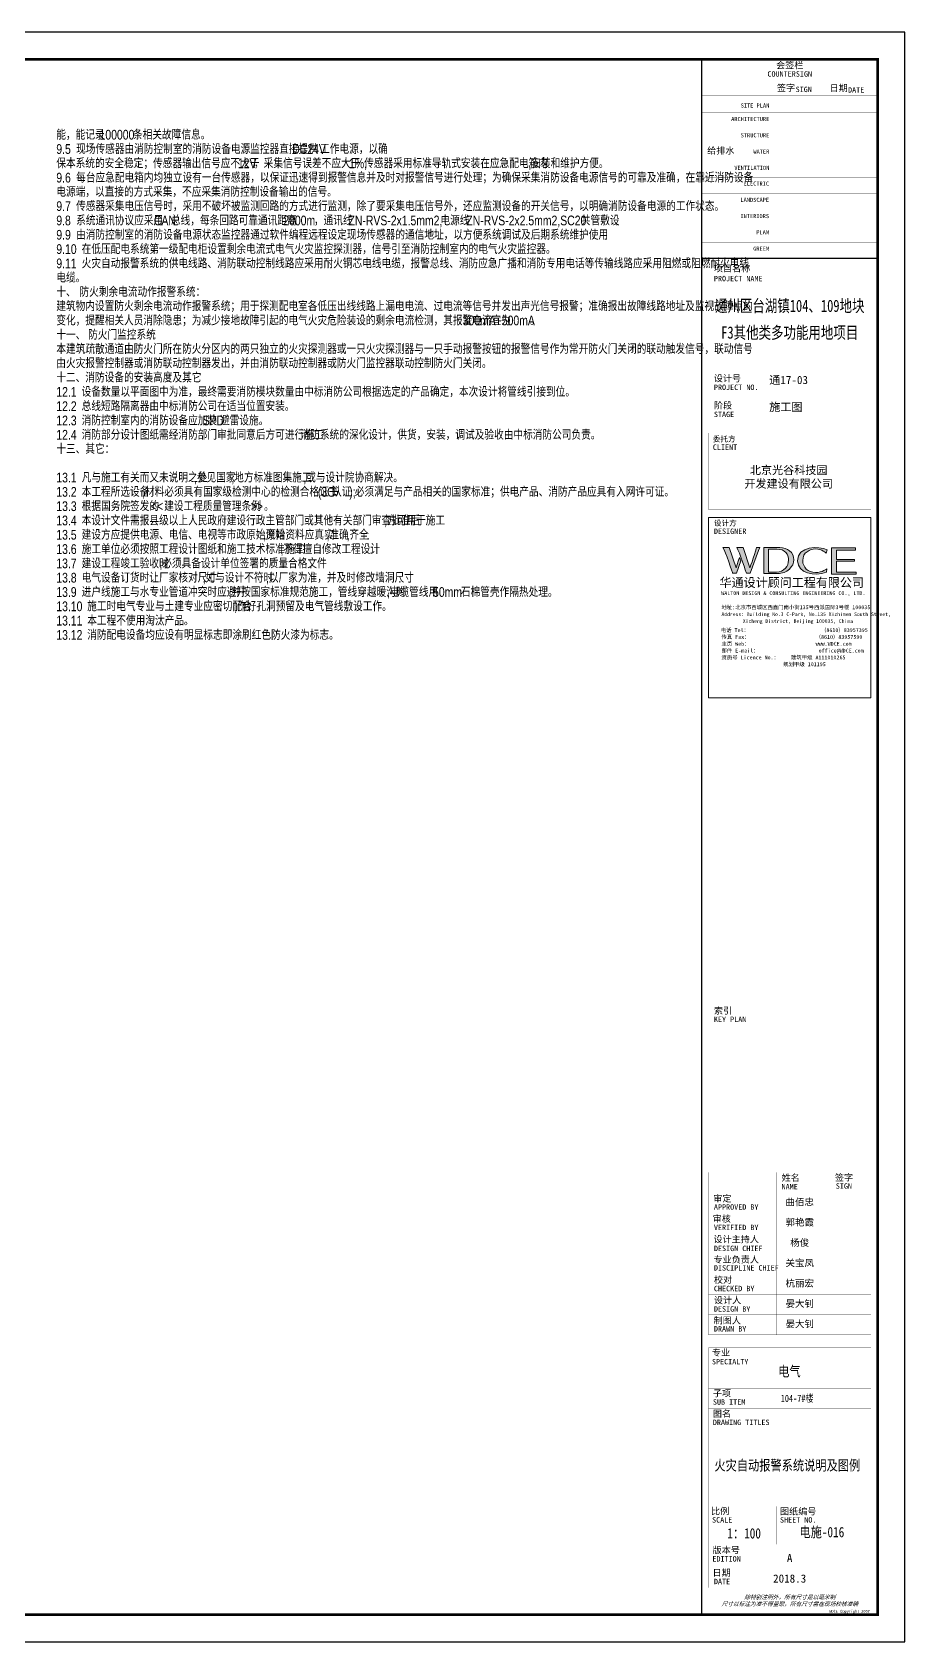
# Model space of a CAD drawing. Extents: x -54686 to 596156, y -555137 to 71395.
# Drawn here: x 136153 to 168379, y -411315 to -351915 of the extents above; entities that cross this region are included whole.
import ezdxf
from ezdxf.enums import TextEntityAlignment as Align

# ---------------------------------------------------------------- set-up
doc = ezdxf.new("R2010")
doc.units = 0
doc.header["$LTSCALE"] = 1000
doc.layers.get('0').update_dxf_attribs({"linetype": 'CONTINUOUS'})
doc.layers.get('Defpoints').update_dxf_attribs({"linetype": 'CONTINUOUS'})
for name, color, linetype in [('SHEET_TEXT', 7, 'CONTINUOUS'), ('TEL_TEXT', 3, 'CONTINUOUS'), ('TEL_TITLE', 6, 'CONTINUOUS')]:
    doc.layers.add(name, color=color, linetype=linetype)
doc.styles.add('_JD', font='ROS', dxfattribs={"width": 0.8, "bigfont": 'JD'})
doc.styles.add('H-图名', font='', dxfattribs={"width": 0.8, "height": 9})
doc.styles.add('hwxh', font='STXIHEI.TTF')
doc.styles.add('华文细黑', font='STXIHEI.TTF', dxfattribs={"height": 10})
doc.styles.get('H-图名').set_extended_font_data('SimSun')

# ---------------------------------------------------------------- blocks, each defined once
blk = doc.blocks.new('WDCE Copyright200X')
at = {"const_width": 0.016}
blk.add_lwpolyline([(-10.6, 1.26, 1), (-11.4, 1.26, 1)], format="xyb", close=True, dxfattribs=at)
at = {"style": '华文细黑'}
for s, p in [('WDCE ', (-11.46, 0.5)), ('     Copyright ', (-3.51, 0.5))]:
    blk.add_text(s, height=1, dxfattribs=at).set_placement(p, align=Align.BOTTOM_RIGHT)
blk.add_text('c', height=0.6, dxfattribs=at).set_placement((-11.04, 1.35), align=Align.MIDDLE_CENTER)
blk.add_attdef('200X', text='', height=1, dxfattribs=at).set_placement((-0.45, 0.5), align=Align.BOTTOM_RIGHT)
blk = doc.blocks.new('logo2')
h = blk.add_hatch(color=7)
h.paths.add_polyline_path([(19.02, -7.36), (15.84, -7.36), (15.84, -3.97), (18.97, -3.97), (18.97, -4.24), (16.46, -4.24), (16.46, -5.45), (18.81, -5.45), (18.81, -5.69), (16.47, -5.69), (16.47, -7.12), (19.02, -7.12)])
edge = h.paths.add_edge_path()
edge.add_spline(control_points=[(15.26, -4.21), (15.26, -4.21), (15.13, -4.65), (15.13, -4.65), (15.13, -4.65), (14.62, -4.1), (13.73, -4.1), (13.04, -4.1), (12.07, -4.54), (12.08, -5.62), (12.08, -6.49), (12.77, -7.16), (13.73, -7.17), (14.66, -7.17), (15.23, -6.68), (15.23, -6.68), (15.23, -6.68), (15.16, -7.11), (15.16, -7.11), (13.63, -7.7), (11.42, -7.29), (11.41, -5.64), (11.4, -3.72), (14.16, -3.66), (15.26, -4.21)], knot_values=[0, 0, 0, 0, 1, 1, 1, 2, 2, 2, 3, 3, 3, 4, 4, 4, 5, 5, 5, 6, 6, 6, 7, 7, 7, 8, 8, 8, 8], degree=3, periodic=0)
edge = h.paths.add_edge_path(flags=16)
edge.add_spline(control_points=[(10.23, -5.57), (10.23, -5.16), (10.12, -4.83), (9.9, -4.58), (9.63, -4.27), (9.23, -4.12), (8.69, -4.12), (8.69, -4.12), (7.64, -4.12), (7.64, -4.12), (7.64, -4.12), (7.64, -7.1), (7.64, -7.1), (7.64, -7.1), (8.66, -7.1), (8.66, -7.1), (9.13, -7.1), (9.52, -6.93), (9.82, -6.6), (10.09, -6.31), (10.23, -5.96), (10.23, -5.57)], knot_values=[0, 0, 0, 0, 1, 1, 1, 2, 2, 2, 3, 3, 3, 4, 4, 4, 5, 5, 5, 6, 6, 6, 7, 7, 7, 7], degree=3, periodic=0)
edge = h.paths.add_edge_path()
edge.add_spline(control_points=[(10.92, -5.51), (10.92, -5.96), (10.72, -6.37), (10.34, -6.72), (9.92, -7.1), (9.41, -7.29), (8.82, -7.29), (8.82, -7.29), (7.03, -7.29), (7.03, -7.29), (7.03, -7.29), (7.03, -3.92), (7.03, -3.92), (7.03, -3.92), (9.1, -3.92), (9.1, -3.92), (9.59, -3.92), (10.01, -4.06), (10.36, -4.34), (10.73, -4.64), (10.92, -5.03), (10.92, -5.51)], knot_values=[0, 0, 0, 0, 1, 1, 1, 2, 2, 2, 3, 3, 3, 4, 4, 4, 5, 5, 5, 6, 6, 6, 7, 7, 7, 7], degree=3, periodic=0)
at = {"lineweight": 0}
blk.add_lwpolyline([(19.02, -7.36), (15.84, -7.36), (15.84, -3.97), (18.97, -3.97), (18.97, -4.24), (16.46, -4.24), (16.46, -5.45), (18.81, -5.45), (18.81, -5.69), (16.47, -5.69), (16.47, -7.12), (19.02, -7.12), (19.02, -7.36)], dxfattribs=at)
for points, knots in [([(10.92, -5.51), (10.92, -5.96), (10.72, -6.37), (10.34, -6.72), (9.92, -7.1), (9.41, -7.29), (8.82, -7.29), (8.82, -7.29), (7.03, -7.29), (7.03, -7.29), (7.03, -7.29), (7.03, -3.92), (7.03, -3.92), (7.03, -3.92), (9.1, -3.92), (9.1, -3.92), (9.59, -3.92), (10.01, -4.06), (10.36, -4.34), (10.73, -4.64), (10.92, -5.03), (10.92, -5.51)], [0, 0, 0, 0, 1, 1, 1, 2, 2, 2, 3, 3, 3, 4, 4, 4, 5, 5, 5, 6, 6, 6, 7, 7, 7, 7]), ([(10.23, -5.57), (10.23, -5.16), (10.12, -4.83), (9.9, -4.58), (9.63, -4.27), (9.23, -4.12), (8.69, -4.12), (8.69, -4.12), (7.64, -4.12), (7.64, -4.12), (7.64, -4.12), (7.64, -7.1), (7.64, -7.1), (7.64, -7.1), (8.66, -7.1), (8.66, -7.1), (9.13, -7.1), (9.52, -6.93), (9.82, -6.6), (10.09, -6.31), (10.23, -5.96), (10.23, -5.57)], [0, 0, 0, 0, 1, 1, 1, 2, 2, 2, 3, 3, 3, 4, 4, 4, 5, 5, 5, 6, 6, 6, 7, 7, 7, 7]), ([(15.26, -4.21), (15.26, -4.21), (15.13, -4.65), (15.13, -4.65), (15.13, -4.65), (14.62, -4.1), (13.73, -4.1), (13.04, -4.1), (12.07, -4.54), (12.08, -5.62), (12.08, -6.49), (12.77, -7.16), (13.73, -7.17), (14.66, -7.17), (15.23, -6.68), (15.23, -6.68), (15.23, -6.68), (15.16, -7.11), (15.16, -7.11), (13.63, -7.7), (11.42, -7.29), (11.41, -5.64), (11.4, -3.72), (14.16, -3.66), (15.26, -4.21)], [0, 0, 0, 0, 1, 1, 1, 2, 2, 2, 3, 3, 3, 4, 4, 4, 5, 5, 5, 6, 6, 6, 7, 7, 7, 8, 8, 8, 8])]:
    blk.add_open_spline(points, degree=3, knots=knots, dxfattribs=at)
blk = doc.blocks.new('logo1')
h = blk.add_hatch(color=8)
edge = h.paths.add_edge_path()
edge.add_spline(control_points=[(3.86, -5.21), (3.63, -5.88), (3.39, -6.56), (3.39, -6.56), (3.39, -6.56), (2.5, -3.91), (2.5, -3.91), (2.5, -3.91), (1.8, -3.91), (1.69, -3.91), (2.02, -4.39), (2.95, -7.27), (2.95, -7.27), (2.95, -7.27), (3.44, -7.27), (3.44, -7.27), (3.44, -7.27), (4.03, -5.66), (4.03, -5.66), (4.03, -5.66), (3.86, -5.21), (3.86, -5.21)], knot_values=[0, 0, 0, 0, 1, 1, 1, 2, 2, 2, 3, 3, 3, 4, 4, 4, 5, 5, 5, 6, 6, 6, 7, 7, 7, 7], degree=3, periodic=0)
h = blk.add_hatch(color=7)
edge = h.paths.add_edge_path()
edge.add_spline(control_points=[(6.04, -3.91), (6.09, -4.1), (5.2, -6.56), (5.2, -6.56), (5.2, -6.56), (4.3, -3.91), (4.3, -3.91), (4.3, -3.91), (3.6, -3.91), (3.49, -3.91), (3.82, -4.39), (4.75, -7.27), (4.75, -7.27), (4.75, -7.27), (5.24, -7.27), (5.24, -7.27), (5.24, -7.27), (6.33, -4.3), (6.33, -4.3), (6.33, -4.3), (6.48, -3.91), (6.48, -3.91), (6.48, -3.91), (6.21, -3.91), (6.04, -3.91)], knot_values=[0, 0, 0, 0, 1, 1, 1, 2, 2, 2, 3, 3, 3, 4, 4, 4, 5, 5, 5, 6, 6, 6, 7, 7, 7, 8, 8, 8, 8], degree=3, periodic=0)
at = {"color": 8, "lineweight": 0}
blk.add_open_spline([(3.86, -5.21), (3.63, -5.88), (3.39, -6.56), (3.39, -6.56), (3.39, -6.56), (2.5, -3.91), (2.5, -3.91), (2.5, -3.91), (1.8, -3.91), (1.69, -3.91), (2.02, -4.39), (2.95, -7.27), (2.95, -7.27), (2.95, -7.27), (3.44, -7.27), (3.44, -7.27), (3.44, -7.27), (4.03, -5.66), (4.03, -5.66), (4.03, -5.66), (3.86, -5.21), (3.86, -5.21)], degree=3, knots=[0, 0, 0, 0, 1, 1, 1, 2, 2, 2, 3, 3, 3, 4, 4, 4, 5, 5, 5, 6, 6, 6, 7, 7, 7, 7], dxfattribs=at)
at = {"lineweight": 0}
blk.add_open_spline([(6.04, -3.91), (6.09, -4.1), (5.2, -6.56), (5.2, -6.56), (5.2, -6.56), (4.3, -3.91), (4.3, -3.91), (4.3, -3.91), (3.6, -3.91), (3.49, -3.91), (3.82, -4.39), (4.75, -7.27), (4.75, -7.27), (4.75, -7.27), (5.24, -7.27), (5.24, -7.27), (5.24, -7.27), (6.33, -4.3), (6.33, -4.3), (6.33, -4.3), (6.48, -3.91), (6.48, -3.91), (6.48, -3.91), (6.21, -3.91), (6.04, -3.91)], degree=3, knots=[0, 0, 0, 0, 1, 1, 1, 2, 2, 2, 3, 3, 3, 4, 4, 4, 5, 5, 5, 6, 6, 6, 7, 7, 7, 8, 8, 8, 8], dxfattribs=at)
blk.add_blockref('logo2', (0, 0))
blk = doc.blocks.new('时间-logo')
at = {"layer": 'Defpoints', "lineweight": 0}
blk.add_lwpolyline([(0, -23.46), (-21.17, -23.46), (-21.17, 0), (0, 0), (0, -23.46)], dxfattribs=at)
blk.add_blockref('logo1', (-20.97, 0))
at = {"style": 'hwxh'}
for s, height, p in [('华通设计顾问工程有限公司 ', 1.15, (-19.73, -9.05)), ('WALTON DESIGN & CONSULTING ENGINEERING CO., LTD.', 0.5, (-19.5, -10.1)), ('Address: Building No.3 C-Park, No.135 Xizhimen South Street, ', 0.47, (-19.48, -12.83)), ('地址:北京市西城区西直门南小街135号西派国际3号楼 100035', 0.5, (-19.48, -11.94)), ('电话 Tel：                        （8610）83957395 ', 0.5, (-19.56, -14.91)), ('Xicheng District, Beijing 100035, China ', 0.47, (-16.69, -13.72)), ('传真 Fax：                      （8610）83957590 ', 0.5, (-19.48, -15.8)), ('主页 Web：                      www.WDCE.com ', 0.5, (-19.48, -16.69)), ('资质号 Licence No.：    建筑甲级 A111010265 ', 0.5, (-19.48, -18.47)), ('邮件 E-mail：                    office@WDCE.com ', 0.5, (-19.48, -17.58)), ('   规划甲级 101195', 0.5, (-12.6, -19.36))]:
    blk.add_text(s, height=height, dxfattribs=at).set_placement(p)

msp = doc.modelspace()

# ---------------------------------------------------------------- linework, layer by layer
at = {"const_width": 50}
for points in [[(160879, -352915), (160879, -360265), (167379, -360265), (167379, -352915)], [(160879, -410315), (167379, -410315), (167379, -360265), (160879, -360265)]]:
    msp.add_lwpolyline(points, close=True, dxfattribs=at)
at = {"const_width": 5}
for points in [[(160879, -353665), (167379, -353665)], [(163465, -353665), (163465, -360265)], [(165469, -353665), (165469, -360265)], [(160879, -354265), (167379, -354265)], [(160879, -354865), (167379, -354865)], [(160879, -355465), (167379, -355465)], [(160879, -356065), (167379, -356065)], [(160879, -356665), (167379, -356665)], [(160879, -357265), (167379, -357265)], [(160879, -357865), (167379, -357865)], [(160879, -358465), (167379, -358465)], [(160879, -359065), (167379, -359065)], [(160879, -359065), (167379, -359065)], [(160879, -359665), (167379, -359665)], [(160879, -360265), (167379, -360265)], [(161129, -365228), (167129, -365228)], [(161129, -366228), (167129, -366228)], [(167129, -369529), (167129, -366703), (161129, -366703), (161129, -369529)], [(161129, -369529), (167129, -369529)], [(161129, -369823), (167129, -369823)], [(161129, -387532), (167129, -387532), (167129, -369823)], [(161629, -376479), (166629, -376479)], [(161629, -381432), (166629, -381432)], [(161629, -386829), (166629, -386829)], [(161129, -387532), (167129, -387532)], [(161129, -388541), (167129, -388541)], [(161129, -399988), (167129, -399988), (167129, -393988), (161129, -393988), (161129, -399988)], [(163629, -393988), (163629, -399988)], [(165379, -393988), (165379, -399988)], [(161129, -394738), (167129, -394738)], [(161129, -395488), (167129, -395488)], [(161129, -396238), (167129, -396238)], [(161129, -396988), (167129, -396988)], [(161129, -397738), (167129, -397738)], [(161129, -398488), (167129, -398488)], [(161129, -399238), (167129, -399238)], [(161129, -400465), (167129, -400465), (167129, -409315), (161129, -409315), (161129, -400465)], [(161129, -401965), (167129, -401965)], [(161129, -402715), (167129, -402715)], [(161129, -406315), (167129, -406315)], [(163629, -406315), (163629, -407715)], [(161129, -407715), (167129, -407715)], [(161129, -408515), (167129, -408515)]]:
    msp.add_lwpolyline(points, dxfattribs=at)
at = {"layer": 'TEL_TITLE', "color": 6}
msp.add_lwpolyline([(84279, -411315), (168379, -411315), (168379, -351915), (84279, -351915)], close=True, dxfattribs=at)
at = {"layer": 'TEL_TITLE', "color": 6, "const_width": 100}
msp.add_lwpolyline([(86779, -410315), (167379, -410315), (167379, -352915), (86779, -352915)], close=True, dxfattribs=at)

# ---------------------------------------------------------------- block references
at = {"ltscale": 0.001, "xscale": 283.4689937531525, "yscale": 283.4689937531525, "zscale": 283.4689937531525}
msp.add_blockref('时间-logo', (167129, -369823), dxfattribs=at)
at = {"xscale": 100, "yscale": 100, "zscale": 100}
msp.add_blockref('WDCE Copyright200X', (167129, -410315), dxfattribs=at).add_auto_attribs({'200X': '2007'})

# ---------------------------------------------------------------- texts
at = {"style": '华文细黑'}
for s, height, p in [('COUNTERSIGN', 200, (164129, -353355)), ('会签栏', 240, (164129, -353015))]:
    msp.add_text(s, height=height, dxfattribs=at).set_placement(p, align=Align.TOP_CENTER)
for s, height, p in [('签字', 240, (163657, -353851)), ('SIGN', 200, (164347, -353926)), ('日期', 240, (165600, -353857)), ('DATE', 200, (166283, -353945)), ('给排水', 240, (161079, -356165)), ('项目名称', 240, (161329, -360514)), ('PROJECT NAME', 200, (161329, -360907)), ('设计号', 240, (161325, -364567)), ('PROJECT NO.', 200, (161329, -364918)), ('阶段', 240, (161329, -365568)), ('STAGE', 200, (161329, -365918)), ('委托方', 200, (161290, -366829)), ('CLIENT', 200, (161290, -367129)), ('设计方', 200, (161329, -369931)), ('DESIGNER', 200, (161329, -370231)), ('索引', 240, (161329, -387901)), ('KEY PLAN', 200, (161329, -388241)), ('姓名', 240, (163829, -394067)), ('签字', 240, (165799, -394058)), ('SIGN', 200, (165829, -394395)), ('审定', 240, (161306, -394834)), ('NAME', 200, (163829, -394419)), ('审核', 240, (161284, -395585)), ('APPROVED BY', 200, (161329, -395170)), ('VERIFIED BY', 200, (161329, -395923)), ('设计主持人', 240, (161312, -396338)), ('DESIGN CHIEF', 200, (161329, -396696)), ('专业负责人', 240, (161313, -397088)), ('校对', 240, (161329, -397838)), ('DISCIPLINE CHIEF', 200, (161329, -397416)), ('CHECKED BY', 200, (161329, -398178)), ('设计人', 240, (161329, -398588)), ('DESIGN BY', 200, (161329, -398931)), ('制图人', 240, (161319, -399338)), ('DRAWN BY', 200, (161329, -399665)), ('SPECIALTY', 200, (161256, -400877)), ('专业', 240, (161256, -400522)), ('子项', 240, (161292, -402023)), ('SUB ITEM', 200, (161292, -402365)), ('DRAWING TITLES', 200, (161289, -403115)), ('图名', 240, (161289, -402774)), ('比例', 240, (161224, -406372)), ('SCALE', 200, (161261, -406715)), ('SHEET NO.', 200, (163769, -406715)), ('图纸编号', 240, (163769, -406382)), ('版本号', 240, (161279, -407812)), ('EDITION', 200, (161273, -408154)), ('日期', 240, (161279, -408646)), ('DATE', 200, (161329, -408988))]:
    msp.add_text(s, height=height, dxfattribs=at).set_placement(p, align=Align.TOP_LEFT)
for s, p in [('SITE PLAN', (163374, -354545)), ('ARCHITECTURE', (163374, -355045)), ('STRUCTURE', (163374, -355645)), ('WATER', (163374, -356245)), ('VENTILATION', (163374, -356845)), ('ELECTRIC', (163365, -357426)), ('LANDSCAPE', (163365, -358026)), ('INTERIORS', (163365, -358626)), ('PLAN', (163365, -359226)), ('GREEN', (163365, -359826))]:
    msp.add_text(s, height=150, dxfattribs=at).set_placement(p, align=Align.TOP_RIGHT)
at = {"color": 4, "style": '华文细黑', "width": 0.75}
for s, p in [('通州区台湖镇104、109地块', (164129, -362237)), ('F3其他类多功能用地项目', (164129, -363224))]:
    msp.add_text(s, height=450, dxfattribs=at).set_placement(p, align=Align.CENTER)
at = {"color": 4, "style": '华文细黑'}
for s, p in [('A', (164126, -408374)), ('2018.3', (164126, -409130))]:
    msp.add_text(s, height=300, dxfattribs=at).set_placement(p, align=Align.CENTER)
at = {"style": '华文细黑', "oblique": 20}
for s, p in [('尺寸以标注为准不得量取，所有尺寸需在现场校核准确', (164129, -409915)), ('除特别注明外，所有尺寸是以毫米制', (164129, -409665))]:
    msp.add_text(s, height=150, dxfattribs=at).set_placement(p, align=Align.MIDDLE_CENTER)
at = {"color": 4, "ltscale": 0.001, "char_height": 300, "width": 5848.95, "style": '华文细黑'}
for s, insert, attachment_point in [('通17-03', (163373, -364764), 4), ('施工图', (163373, -365764), 4), ('北京光谷科技园\\P开发建设有限公司', (164090, -368344), 5)]:
    msp.add_mtext(s, dxfattribs=dict(at, insert=insert, attachment_point=attachment_point))
at = {"layer": 'SHEET_TEXT', "style": '华文细黑'}
for tag, p in [('曲佰忠', (164498, -394960)), ('郭艳霞', (164498, -395710)), ('杨俊', (164498, -396460)), ('关宝凤', (164498, -397210)), ('杭丽宏', (164498, -397960)), ('晏大钊', (164498, -398710)), ('晏大钊', (164498, -399460))]:
    msp.add_attdef(tag, text='', height=250, dxfattribs=at).set_placement(p, align=Align.TOP_CENTER)
at = {"layer": 'TEL_TEXT', "width": 0.8}
for s, height, style, p in [('能，能记录', 357.2, '_JD', (137045, -355878)), ('100000', 360, '_JD', (138642, -355878)), ('条相关故障信息。', 357.2, '_JD', (139876, -355878)), ('9.5', 360, '_JD', (137045, -356406)), ('现场传感器由消防控制室的消防设备电源监控器直接提供', 357.21, '_JD', (137776, -356406)), ('DC24V', 360, '_JD', (145757, -356406)), ('工作电源，以确', 357.2, '_JD', (146786, -356406)), ('保本系统的安全稳定；传感器输出信号应不大于', 357.21, '_JD', (137045, -356934)), ('12V', 360, '_JD', (143750, -356934)), ('，采集信号误差不应大于', 357.21, '_JD', (144346, -356934)), ('1%%%;', 360, '_JD', (147858, -356934)), ('传感器采用标准导轨式安装在应急配电箱内', 357.21, '_JD', (148414, -356934)), (',', 360, '_JD', (154480, -356934)), ('安装和维护方便。', 357.2, '_JD', (154582, -356934)), ('9.6', 360, '_JD', (137045, -357462)), ('每台应急配电箱内均独立设有一台传感器，以保证迅速得到报警信息并及时对报警信号进行处理；为确保采集消防设备电源信号的可靠及准确，在靠近消防设备', 357.21, '_JD', (137776, -357462)), ('9.7', 360, '_JD', (137045, -358515)), ('电源端，以直接的方式采集，不应采集消防控制设备输出的信号。', 357.21, '_JD', (137045, -357987)), ('传感器采集电压信号时，采用不破坏被监测回路的方式进行监测，除了要采集电压信号外，还应监测设备的开关信号，以明确消防设备电源的工作状态。', 357.21, '_JD', (137776, -358515)), ('9.8', 360, '_JD', (137045, -359043)), ('系统通讯协议应采用', 357.2, '_JD', (137776, -359043)), ('CAN', 360, '_JD', (140649, -359043)), ('总线，每条回路可靠通讯距离', 357.21, '_JD', (141277, -359043)), ('2000m', 360, '_JD', (145427, -359043)), ('，通讯线', 357.2, '_JD', (146558, -359043)), ('ZN-RVS-2x1.5mm2,', 360, '_JD', (147835, -359043)), ('电源线', 357.2, '_JD', (151230, -359043)), ('ZN-RVS-2x2.5mm2,SC20', 360, '_JD', (152187, -359043)), ('共管敷设', 357.2, '_JD', (156415, -359043)), ('9.9', 360, '_JD', (137045, -359571)), ('由消防控制室的消防设备电源状态监控器通过软件编程远程设定现场传感器的通信地址，以方便系统调试及后期系统维护使用', 357.21, '_JD', (137776, -359571)), ('.', 360, '_JD', (157692, -359043)), ('9.10', 360, '_JD', (137045, -360099)), ('在低压配电系统第一级配电柜设置剩余电流式电气火灾监控探测器，信号引至消防控制室内的电气火灾监控器。', 357.21, '_JD', (137981, -360099)), ('9.11', 360, '_JD', (137045, -360627)), ('火灾自动报警系统的供电线路、消防联动控制线路应采用耐火铜芯电线电缆，报警总线、消防应急广播和消防专用电话等传输线路应采用阻燃或阻燃耐火电线', 357.21, '_JD', (137981, -360627)), ('电缆。', 357.2, '_JD', (137045, -361152)), ('十、', 357.2, '_JD', (137045, -361680)), ('防火剩余电流动作报警系统：', 357.21, '_JD', (137900, -361680)), ('建筑物内设置防火剩余电流动作报警系统；用于探测配电室各低压出线线路上漏电电流、过电流等信号并发出声光信号报警；准确报出故障线路地址及监视故障点的', 357.21, '_JD', (137045, -362205)), ('变化，提醒相关人员消除隐患；为减少接地故障引起的电气火灾危险装设的剩余电流检测，其报警电流宜为', 357.21, '_JD', (137045, -362733)), ('十一、', 357.2, '_JD', (137045, -363261)), ('防火门监控系统', 357.2, '_JD', (138219, -363261)), ('300mA~500mA', 360, '_JD', (152051, -362733)), ('。', 357, '_JD', (154540, -362733)), ('本建筑疏散通道由防火门所在防火分区内的两只独立的火灾探测器或一只火灾探测器与一只手动报警按钮的报警信号作为常开防火门关闭的联动触发信号，联动信号', 357.21, '_JD', (137045, -363786)), (':', 360, '_JD', (140454, -363261)), ('由火灾报警控制器或消防联动控制器发出，并由消防联动控制器或防火门监控器联动控制防火门关闭。', 357.21, '_JD', (137045, -364312)), ('十二、消防设备的安装高度及其它', 357.21, '_JD', (137045, -364840)), (':', 360, '_JD', (141834, -364840)), ('12.1', 360, '_JD', (137045, -365368)), ('设备数量以平面图中为准，最终需要消防模块数量由中标消防公司根据选定的产品确定，本次设计将管线引接到位。', 357.21, '_JD', (137981, -365368)), ('12.2', 360, '_JD', (137045, -365896)), ('总线短路隔离器由中标消防公司在适当位置安装。', 357.21, '_JD', (137981, -365896)), ('12.3', 360, '_JD', (137045, -366424)), ('消防控制室内的消防设备应加装', 357.21, '_JD', (137981, -366424)), ('SPD', 360, '_JD', (142451, -366424)), ('避雷设施。', 357.2, '_JD', (143089, -366424)), ('十三、其它：', 357.2, '_JD', (137045, -367477)), ('12.4', 360, '_JD', (137045, -366952)), ('消防部分设计图纸需经消防部门审批同意后方可进行施工', 357.21, '_JD', (137981, -366952)), ('.', 360, '_JD', (145963, -366952)), ('消防系统的深化设计，供货，安装，调试及验收由中标消防公司负责。', 357.21, '_JD', (146066, -366952)), ('13.1', 360, '_JD', (137045, -368530)), ('凡与施工有关而又未说明之处', 357.21, '_JD', (137981, -368530)), ('参见国家', 357.2, '_JD', (142235, -368530)), ('地方标准图集施工', 357.2, '_JD', (143615, -368530)), ('或与设计院协商解决。', 357.2, '_JD', (146271, -368530)), ('13.2', 360, '_JD', (137045, -369058)), ('本工程所选设备', 357.2, '_JD', (137981, -369058)), ('材料必须具有国家级检测中心的检测合格证书', 357.21, '_JD', (140319, -369058)), (',', 360, '_JD', (142132, -368530)), (',', 360, '_JD', (143512, -368530)), (',', 360, '_JD', (146169, -368530)), ('(3C', 360, '_JD', (146704, -369058)), ('认证', 357.2, '_JD', (147227, -369058)), (');', 360, '_JD', (147865, -369058)), ('必须满足与产品相关的国家标准；供电产品、消防产品应具有入网许可证。', 357.21, '_JD', (148069, -369058)), ('13.3', 360, '_JD', (137045, -369586)), ('根据国务院签发的', 357.2, '_JD', (137981, -369586)), (',', 360, '_JD', (140216, -369058)), ('<<', 360, '_JD', (140536, -369586)), ('建设工程质量管理条例', 357.2, '_JD', (141029, -369586)), ('>>', 360, '_JD', (144222, -369586)), ('。', 357, '_JD', (144716, -369586)), ('13.4', 360, '_JD', (137045, -370114)), ('本设计文件需报县级以上人民政府建设行政主管部门或其他有关部门审查批准后', 357.21, '_JD', (137981, -370114)), (',', 360, '_JD', (149155, -370114)), ('方可用于施工', 357.2, '_JD', (149258, -370114)), ('13.5', 360, '_JD', (137045, -370642)), ('建设方应提供电源、电信、电视等市政原始资料', 357.21, '_JD', (137981, -370642)), (',', 360, '_JD', (144686, -370642)), ('原始资料应真实', 357.2, '_JD', (144789, -370642)), (',', 360, '_JD', (147024, -370642)), ('准确', 357.2, '_JD', (147126, -370642)), (',', 360, '_JD', (147765, -370642)), ('齐全', 357.2, '_JD', (147868, -370642)), ('.', 360, '_JD', (148506, -370642)), ('13.6', 360, '_JD', (137045, -371170)), ('施工单位必须按照工程设计图纸和施工技术标准施工', 357.21, '_JD', (137981, -371170)), (',', 360, '_JD', (145324, -371170)), ('不得擅自修改工程设计', 357.2, '_JD', (145427, -371170)), ('.', 360, '_JD', (148620, -371170)), ('13.7', 360, '_JD', (137045, -371698)), ('建设工程竣工验收时', 357.2, '_JD', (137981, -371698)), ('电气设备订货时让厂家核对尺寸', 357.21, '_JD', (137981, -372226)), (',', 360, '_JD', (140855, -371698)), ('必须具备设计单位签署的质量合格文件', 357.21, '_JD', (140958, -371698)), ('如与设计不符时', 357.2, '_JD', (142554, -372226)), ('以厂家为准，并及时修改墙洞尺寸', 357.21, '_JD', (144892, -372226)), ('.', 360, '_JD', (146385, -371698)), ('13.8', 360, '_JD', (137045, -372226)), ('13.9', 360, '_JD', (137045, -372754)), ('进户线施工与水专业管道冲突时应避开', 357.21, '_JD', (137981, -372754)), (',', 360, '_JD', (142451, -372226)), ('并按国家标准规范施工，管线穿越暖沟时', 357.21, '_JD', (143512, -372754)), (',', 360, '_JD', (144789, -372226)), ('电缆管线用', 357.2, '_JD', (149361, -372754)), ('.', 360, '_JD', (149680, -372226)), ('50mm', 360, '_JD', (150957, -372754)), ('石棉管壳作隔热处理。', 357.2, '_JD', (151986, -372754)), ('13.10', 360, '_JD', (137045, -373282)), ('施工时电气专业与土建专业应密切配合', 357.21, '_JD', (138187, -373282)), (',', 360, '_JD', (143409, -372754)), ('作好孔洞预留及电气管线敷设工作。', 357.21, '_JD', (143717, -373282)), (',', 360, '_JD', (149258, -372754)), ('13.11', 360, '_JD', (137045, -373810)), ('本工程不使用淘汰产品。', 357.21, '_JD', (138187, -373810)), (',', 360, '_JD', (143615, -373282)), ('13.12', 360, '_JD', (137045, -374338)), ('消防配电设备均应设有明显标志即涂刷红色防火漆为标志。', 357.21, '_JD', (138187, -374338)), ('电气', 379.7, 'H-图名', (163703, -401520)), ('104-7#楼', 265.8, 'H-图名', (163798, -402463)), ('火灾自动报警系统说明及图例', 379.75, 'H-图名', (161346, -404991)), ('1：100', 379.7, 'H-图名', (161824, -407502)), ('电施-016', 379.7, 'H-图名', (164488, -407455))]:
    msp.add_text(s, height=height, dxfattribs=dict(at, style=style)).set_placement(p)

doc.saveas('drawing.dxf')
